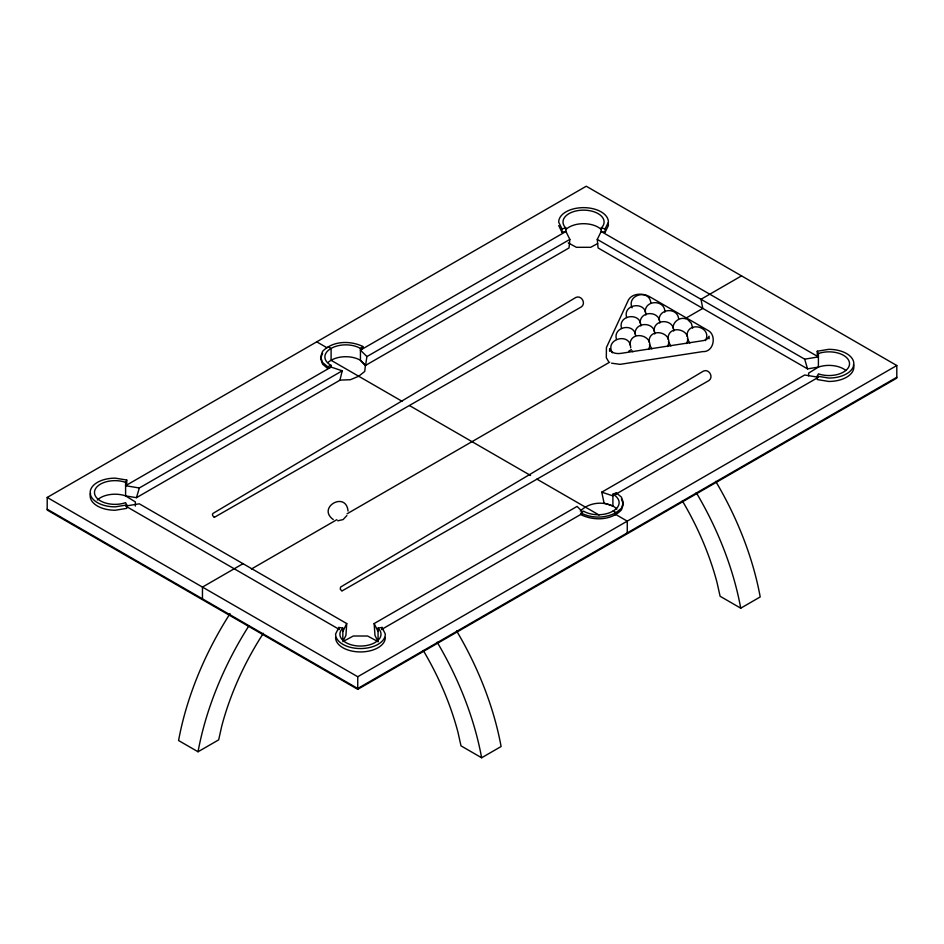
<?xml version="1.0" encoding="UTF-8"?>
<svg xmlns="http://www.w3.org/2000/svg" width="944" height="944" viewBox="0 0 944 944"><rect width="100%" height="100%" fill="white"/><g stroke="black" fill="none" stroke-linecap="round" stroke-linejoin="round"><path stroke-width="1.42" d="M339.309 629.447L125.599 506.055L139.311 503.813L346.731 623.559L345.929 635.371L343.451 640.398M845.789 370.414A20.556 11.859 0 0 0 818.401 367.086L807.533 368.868L598.071 247.942L597.269 239.41L601.163 231.492L601.163 228.106A20.556 11.859 0 0 0 596.856 212.955A20.556 11.859 0 0 0 570.247 212.955A20.556 11.859 0 0 0 565.94 228.106L565.94 231.492L569.846 239.41L569.031 247.942L365.576 365.399L360.443 360.301A20.414 11.788 0 0 0 331.096 360.301A20.414 11.788 0 0 0 327.993 362.508M629.99 344.961C629.978 328.972 655.903 335.557 648.516 349.433M635.064 333.999C634.687 321.326 655.112 321.55 654.735 333.999M640.138 323.049C639.761 310.364 660.186 310.588 659.797 323.049M645.2 312.098C644.823 299.413 665.26 299.637 664.871 312.098M648.965 342.035C648.965 326.046 674.877 332.63 667.491 346.507M654.039 331.073C653.661 318.399 674.087 318.624 673.709 331.073M659.113 320.122C658.664 308.452 677.261 307.095 678.606 318.553M667.951 339.108C667.939 323.119 693.852 329.692 686.465 343.581M673.013 328.146C672.883 321.515 680.4 316.358 686.489 319.096M686.925 336.182C686.913 320.193 712.826 326.766 705.439 340.654M365.576 365.399L366.921 356.572L569.846 239.41M322.588 353.056L320.63 358.614L322.588 364.172L327.674 368.443L331.096 367.086L342.235 370.815L339.923 380.208L136.467 497.677L125.599 495.895A20.556 11.859 0 0 0 97.267 500.084M136.467 497.677L139.311 487.977L342.235 370.815M135.37 506.055L135.37 501.925L125.599 495.895L125.599 482.337L126.744 480.024L115.345 478.16A24.851 14.349 0 0 0 90.164 492.497A24.851 14.349 0 0 0 115.345 506.845L126.744 504.981L126.744 508.368L115.345 510.232A24.851 14.349 0 0 1 90.541 493.405M139.311 487.977L125.599 485.723L126.744 483.422L126.744 480.024M338.837 627.43L335.604 634.014A24.851 14.349 0 0 0 360.443 648.552A24.851 14.349 0 0 0 385.294 634.014L382.06 627.43L378.06 628.09A20.556 11.859 0 0 1 373.753 643.242A20.556 11.859 0 0 1 347.144 643.242A20.556 11.859 0 0 1 342.837 628.09L338.837 627.43L338.837 629.695M342.837 631.477L346.731 623.559M597.269 239.41L804.689 359.168L818.401 356.915L601.163 231.492L605.163 232.153L605.163 228.767L608.396 222.182A24.851 14.349 0 0 0 583.557 207.645A24.851 14.349 0 0 0 558.706 222.182L561.94 228.767L561.94 232.153L565.94 231.492L360.443 350.13L366.921 356.572M605.163 232.153L608.396 225.569A24.851 14.349 0 0 0 608.078 223.079M817.256 376.172L818.401 373.859A20.556 11.859 0 0 0 844.644 371.37A20.556 11.859 0 0 0 844.644 356.018A20.556 11.859 0 0 0 818.401 353.528L817.256 351.215L828.655 349.351A24.851 14.349 0 0 1 853.836 363.688A24.851 14.349 0 0 1 828.655 378.037L817.256 376.172L817.256 379.559L828.655 381.435A24.851 14.349 0 0 0 853.459 364.596M346.896 515.53L343.12 519.566L337.74 520.817M328.205 346.767L331.096 348.442A20.414 11.788 0 0 1 360.443 348.442L362.803 346.46C350.212 340.383 332.725 340.701 322.588 351.357L320.63 356.915L322.588 362.472L327.674 366.744L327.674 368.443M360.443 350.13L362.803 348.159L362.803 346.46M621.412 498.81L623.37 504.367L621.412 509.925C611.275 520.569 593.788 520.899 581.197 514.81L581.197 513.123L583.557 511.141A20.414 11.788 0 0 0 612.904 511.141L616.326 512.498L621.412 508.226L623.37 502.668L621.412 497.11L616.326 492.839L612.904 494.196A20.414 11.788 0 0 1 612.904 511.141M580.277 511.07C588.773 502.621 602.213 500.993 612.904 506.055A20.414 11.788 0 0 1 616.821 509.087M47.2 497.453L586.259 186.228L896.8 365.517L896.8 378.119L357.741 689.344L47.2 510.055L47.2 497.453L357.741 676.742L896.8 365.517M125.599 485.723L331.096 367.086L331.096 365.387A20.414 11.788 0 0 1 331.096 348.442L331.096 360.301L401.979 401.235M243.021 563.686L202.464 587.097L202.464 598.85M741.536 275.872L700.979 299.295L702.796 308.405L686.229 317.975M251.399 569.02L336.831 519.696M347.038 513.807L609.718 362.142M628.846 351.109L631.394 349.634M342.837 641.649L353.292 636.008L367.605 636.008L378.06 641.649L374.969 635.371L374.154 623.559L577.079 506.409L582.625 511.919M612.904 494.196L612.904 506.055L604.077 503.105L601.765 492.154L804.689 375.004L818.401 377.258L615.453 494.42M381.588 629.447L582.283 513.571M230.041 613.647A223.976 129.316 -60 0 0 178.581 740.533L198.039 751.766L218.666 739.86L221.734 726.16A195.963 113.138 -60 0 1 263.364 633.294M896.8 377.27L357.741 688.495L47.2 509.205M423.266 650.487A195.963 113.138 60 0 1 457.946 732.155L461.002 745.854L481.629 757.772L501.099 746.527A223.976 129.316 60 0 0 456.625 630.958M682.359 500.898A195.963 113.138 60 0 1 717.039 582.566L720.107 596.266L740.733 608.184L760.203 596.938A223.976 129.316 60 0 0 715.717 481.369M581.197 513.123C591.935 518.468 605.187 518.409 615.795 512.816M597.682 243.54L590.708 247.304L576.395 247.304L568.264 242.915M327.674 366.744L331.096 365.387M561.94 228.767L565.94 228.106M340.111 380.102L350.377 379.724L358.696 376.243L364.738 371.44L365.387 365.517L360.443 360.301L360.443 348.442M214.5 517.253L581.457 306.835C586.248 303.248 581.457 295.012 575.97 297.395L212.99 513.418C211.043 514.716 214.713 517.831 213.875 516.993M342.07 590.909L709.027 380.491C713.817 376.892 709.027 368.667 703.528 371.051L340.56 587.074L340.277 589.28L341.787 590.791M601.163 228.106L605.163 228.767M611.57 363.192L620.102 364.349L702.773 351.593C713.782 352.348 716.85 335.415 708.366 330.624L649.389 296.569C643.053 293.018 632.598 292.959 628.515 299.803L606.426 347.534L606.319 357.741L608.432 361.375M601.765 492.154L612.904 495.895M316.736 341.846L327.013 347.781M615.795 514.515L627.264 521.135L627.264 532.888M409.625 405.637L530.563 475.469M536.924 479.139L599.11 515.035M687.763 319.638L691.327 323.249L692.684 328.146M333.291 519.566C316.535 507.589 346.035 490.55 348.041 511.058M689.828 343.014L687.374 338.754M670.854 345.941L668.399 341.681M651.879 348.867L649.425 344.607M632.067 350.908L632.905 351.793M818.401 356.915L817.256 354.614L817.256 351.215M558.706 225.569L561.94 232.153M374.154 623.559L378.06 631.477M126.744 504.981L125.599 502.668A20.556 11.859 0 0 1 99.356 500.178A20.556 11.859 0 0 1 99.356 484.827A20.556 11.859 0 0 1 125.599 482.337M612.361 352.773C604.266 338.743 630.651 331.851 630.675 347.876M632.102 307.815C626.297 294.906 648.965 288.628 650.794 302.505M804.689 359.168L807.533 368.868M635.583 335.368C634.002 322.293 612.408 326.825 616.538 339.51M626.686 317.597C622.403 303.815 646.215 300.817 645.897 315.025M621.612 328.547C617.329 314.765 641.153 311.768 640.823 325.975M818.401 353.528L818.401 367.086L808.63 373.116L808.63 375.877M709.097 338.778L709.097 336.229L707.422 338.837L703.61 340.56L621.4 353.304C617.282 354.012 610.933 353.516 609.612 348.737L609.612 351.286M616.326 492.839L616.326 494.538M616.326 512.498L616.326 514.197M615.264 513.123L615.264 514.81M382.06 627.43L382.06 629.695M378.06 628.09L378.06 641.649M357.741 676.742L357.741 689.344M342.837 628.09L342.837 640.197M565.668 229.711A20.556 11.859 0 0 1 583.557 223.693A20.556 11.859 0 0 1 601.434 229.711M385.294 637.401A24.851 14.349 0 0 1 360.443 651.938A24.851 14.349 0 0 1 335.604 637.401M198.039 751.766A223.976 129.316 -60 0 1 248.709 626.132M437.155 642.203A223.976 129.316 60 0 1 481.629 757.772M696.247 492.615A223.976 129.316 60 0 1 740.733 608.184"/></g></svg>
